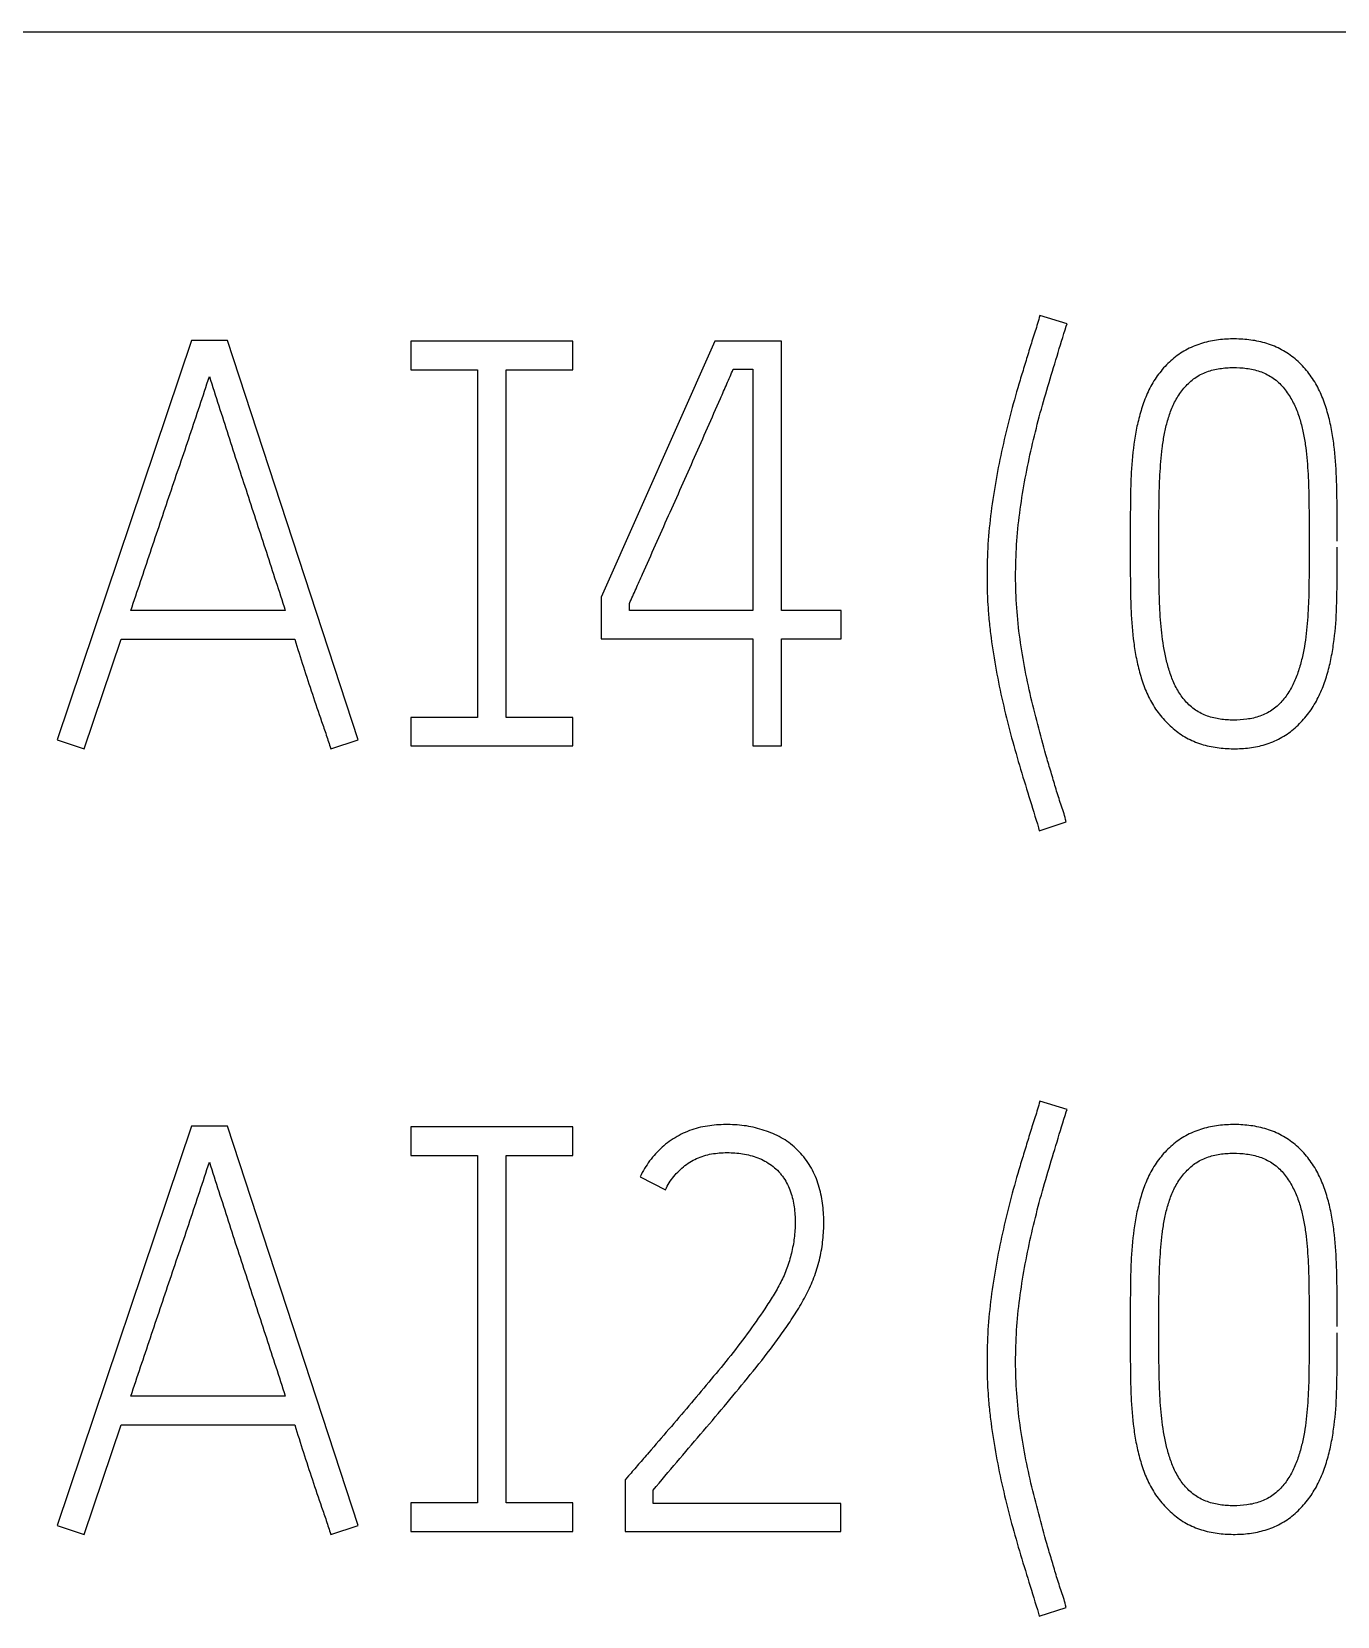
# Model space of a CAD drawing. Extents: x 0 to 420, y 0 to 297.
# Drawn here: x 102.65 to 108.14, y 217.13 to 223.79 of the extents above; entities that cross this region are included whole.
import ezdxf

# ---------------------------------------------------------------- set-up
doc = ezdxf.new("R2010")
doc.units = 0
doc.header["$LTSCALE"] = 23.1
doc.layers.add('10000_FRONT', color=7, linetype='CONTINUOUS')
doc.layers.add('10500_FRONT_LABELING', color=7, linetype='CONTINUOUS')

msp = doc.modelspace()

# ---------------------------------------------------------------- linework, layer by layer
at = {"layer": '10000_FRONT', "color": 7, "linetype": 'CONTINUOUS'}
msp.add_line((90.1961, 223.7894), (161.6961, 223.7894), dxfattribs=at)
at = {"layer": '10500_FRONT_LABELING', "color": 7, "linetype": 'CONTINUOUS'}
for p, q in [((106.8877, 222.5979), (106.8854, 222.5885)), ((107.0033, 222.5625), (106.8877, 222.5979)), ((106.9986, 222.5531), (107.0033, 222.5625)), ((103.3246, 222.4918), (102.7611, 220.8154)), ((103.4755, 222.4918), (103.3246, 222.4918)), ((104.0249, 220.8154), (103.4755, 222.4918)), ((104.2461, 222.4894), (104.2461, 222.3694)), ((104.9261, 222.4894), (104.2461, 222.4894)), ((104.9261, 222.3694), (104.9261, 222.4894)), ((105.5224, 222.4894), (105.0461, 221.4143)), ((105.803, 222.4894), (105.5224, 222.4894)), ((105.803, 221.3577), (105.803, 222.4894)), ((104.2461, 222.3694), (104.5261, 222.3694)), ((104.5261, 222.3694), (104.5261, 220.9094)), ((104.6461, 220.9094), (104.6461, 222.3694)), ((104.6461, 222.3694), (104.9261, 222.3694)), ((105.6002, 222.3715), (105.6827, 222.3715)), ((105.6827, 222.3715), (105.6827, 221.3577)), ((107.2674, 221.65), (107.2674, 221.6241)), ((107.3876, 221.6241), (107.3876, 221.65)), ((108.0195, 221.65), (108.0195, 221.6241)), ((105.0461, 221.4143), (105.0461, 221.2398)), ((105.164, 221.3577), (105.164, 221.3883)), ((103.7184, 221.3577), (103.07, 221.3577)), ((105.6827, 221.3577), (105.164, 221.3577)), ((106.0529, 221.3577), (105.803, 221.3577)), ((106.0529, 221.2398), (106.0529, 221.3577)), ((102.8743, 220.7777), (103.0299, 221.2374)), ((103.0299, 221.2374), (103.7585, 221.2374)), ((105.0461, 221.2398), (105.6827, 221.2398)), ((105.6827, 221.2398), (105.6827, 220.7894)), ((105.803, 220.7894), (105.803, 221.2398)), ((105.803, 221.2398), (106.0529, 221.2398)), ((104.2461, 220.9094), (104.2461, 220.7894)), ((104.5261, 220.9094), (104.2461, 220.9094)), ((104.9261, 220.9094), (104.6461, 220.9094)), ((104.9261, 220.7894), (104.9261, 220.9094)), ((102.7611, 220.8154), (102.8743, 220.7777)), ((103.9094, 220.7777), (104.0249, 220.8154)), ((104.2461, 220.7894), (104.9261, 220.7894)), ((105.6827, 220.7894), (105.803, 220.7894)), ((106.8854, 220.4334), (106.9986, 220.4711)), ((106.9986, 220.4711), (106.9962, 220.4806)), ((106.883, 220.4452), (106.8854, 220.4334)), ((106.8877, 219.2979), (106.8854, 219.2885)), ((107.0033, 219.2625), (106.8877, 219.2979)), ((106.9986, 219.2531), (107.0033, 219.2625)), ((103.3246, 219.1918), (102.7611, 217.5154)), ((103.4755, 219.1918), (103.3246, 219.1918)), ((104.0249, 217.5154), (103.4755, 219.1918)), ((104.2461, 219.1894), (104.2461, 219.0694)), ((104.9261, 219.1894), (104.2461, 219.1894)), ((104.9261, 219.0694), (104.9261, 219.1894)), ((104.2461, 219.0694), (104.5261, 219.0694)), ((104.5261, 219.0694), (104.5261, 217.6094)), ((104.6461, 217.6094), (104.6461, 219.0694)), ((104.6461, 219.0694), (104.9261, 219.0694)), ((105.2098, 218.9796), (105.3159, 218.9254)), ((107.2674, 218.3501), (107.2674, 218.3241)), ((107.3876, 218.3241), (107.3876, 218.3501)), ((108.0195, 218.3501), (108.0195, 218.3241)), ((103.7184, 218.0577), (103.07, 218.0577)), ((102.8743, 217.4777), (103.0299, 217.9374)), ((103.0299, 217.9374), (103.7585, 217.9374)), ((105.1602, 217.7229), (105.1461, 217.7064)), ((105.1461, 217.7064), (105.1461, 217.4894)), ((105.264, 217.6073), (105.264, 217.6639)), ((104.2461, 217.6094), (104.2461, 217.4894)), ((104.5261, 217.6094), (104.2461, 217.6094)), ((104.9261, 217.6094), (104.6461, 217.6094)), ((104.9261, 217.4894), (104.9261, 217.6094)), ((106.0515, 217.6073), (105.264, 217.6073)), ((106.0515, 217.4894), (106.0515, 217.6073)), ((102.7611, 217.5154), (102.8743, 217.4777)), ((103.9094, 217.4777), (104.0249, 217.5154)), ((104.2461, 217.4894), (104.9261, 217.4894)), ((105.1461, 217.4894), (106.0515, 217.4894)), ((106.883, 217.1452), (106.8854, 217.1334)), ((106.8854, 217.1334), (106.9986, 217.1711)), ((106.9986, 217.1711), (106.9962, 217.1806))]:
    msp.add_line(p, q, dxfattribs=at)
for points, knots in [([(106.8854, 222.5885), (106.8798, 222.5663), (106.8727, 222.5445), (106.8619, 222.5118), (106.8584, 222.5009), (106.8515, 222.4791), (106.8481, 222.4681), (106.8381, 222.4353), (106.8316, 222.4133), (106.8182, 222.3695), (106.8115, 222.3476), (106.7917, 222.2819), (106.7791, 222.2379), (106.7557, 222.1494), (106.7448, 222.1049), (106.7246, 222.0155), (106.7154, 221.9706), (106.699, 221.8803), (106.6917, 221.8351), (106.6794, 221.7446), (106.6745, 221.6994), (106.6681, 221.6086), (106.6664, 221.5632), (106.6659, 221.4722), (106.667, 221.4267), (106.6712, 221.3583), (106.673, 221.3354), (106.6775, 221.2897), (106.6801, 221.2668), (106.6891, 221.1984), (106.6965, 221.1531), (106.7129, 221.0629), (106.7221, 221.0181), (106.7425, 220.9289), (106.7535, 220.8845), (106.7768, 220.796), (106.7893, 220.7519), (106.8153, 220.6641), (106.8288, 220.6203), (106.8557, 220.5327), (106.8692, 220.4889), (106.883, 220.4452)], [0, 0, 0, 0, 0.03125, 0.03125, 0.046875, 0.046875, 0.0625, 0.0625, 0.09375, 0.09375, 0.125, 0.125, 0.1875, 0.1875, 0.25, 0.25, 0.3125, 0.3125, 0.375, 0.375, 0.4375, 0.4375, 0.5, 0.5, 0.5625, 0.5625, 0.59375, 0.59375, 0.625, 0.625, 0.6875, 0.6875, 0.75, 0.75, 0.8125, 0.8125, 0.875, 0.875, 0.9375, 0.9375, 1, 1, 1, 1]), ([(106.9962, 220.4806), (106.9908, 220.5021), (106.9837, 220.5232), (106.9729, 220.5547), (106.9694, 220.5653), (106.9626, 220.5864), (106.9594, 220.5971), (106.9498, 220.629), (106.9436, 220.6503), (106.931, 220.6928), (106.9246, 220.7141), (106.9061, 220.7781), (106.8944, 220.8209), (106.8718, 220.9068), (106.8609, 220.9499), (106.8406, 221.0364), (106.8314, 221.0799), (106.8153, 221.1671), (106.8082, 221.2108), (106.7968, 221.2983), (106.7926, 221.3422), (106.7872, 221.4302), (106.7861, 221.4743), (106.7867, 221.5627), (106.7884, 221.6071), (106.7948, 221.6959), (106.7997, 221.74), (106.8118, 221.8276), (106.8189, 221.8712), (106.835, 221.9579), (106.844, 222.001), (106.8638, 222.0868), (106.8744, 222.1296), (106.8971, 222.2148), (106.9094, 222.2572), (106.9346, 222.3418), (106.9474, 222.384), (106.9729, 222.4686), (106.9857, 222.5109), (106.9986, 222.5531)], [0, 0, 0, 0, 0.03125, 0.03125, 0.046875, 0.046875, 0.0625, 0.0625, 0.09375, 0.09375, 0.125, 0.125, 0.1875, 0.1875, 0.25, 0.25, 0.3125, 0.3125, 0.375, 0.375, 0.4375, 0.4375, 0.5, 0.5, 0.5625, 0.5625, 0.625, 0.625, 0.6875, 0.6875, 0.75, 0.75, 0.8125, 0.8125, 0.875, 0.875, 0.9375, 0.9375, 1, 1, 1, 1]), ([(108.1374, 221.65), (108.1374, 221.6949), (108.1371, 221.7396), (108.1361, 221.8292), (108.1356, 221.874), (108.1321, 221.9633), (108.1287, 222.0079), (108.1205, 222.0745), (108.1172, 222.0966), (108.1089, 222.1408), (108.1038, 222.1628), (108.0915, 222.2067), (108.0845, 222.2284), (108.0679, 222.2705), (108.0582, 222.2911), (108.041, 222.3207), (108.0348, 222.3304), (108.0218, 222.349), (108.0149, 222.358), (107.9933, 222.3841), (107.9775, 222.4003), (107.9512, 222.4223), (107.942, 222.4293), (107.9232, 222.4421), (107.9135, 222.448), (107.8836, 222.4642), (107.8627, 222.4728), (107.8299, 222.483), (107.8187, 222.4859), (107.7964, 222.4908), (107.7852, 222.4927), (107.7515, 222.4973), (107.7289, 222.4988), (107.6833, 222.499), (107.6603, 222.4977), (107.6153, 222.492), (107.5932, 222.4876), (107.5607, 222.478), (107.55, 222.4743), (107.5289, 222.4659), (107.5183, 222.4611), (107.4878, 222.4453), (107.4689, 222.4327), (107.4425, 222.4112), (107.434, 222.4036), (107.4176, 222.3875), (107.4098, 222.3791), (107.3877, 222.353), (107.3745, 222.3346), (107.3569, 222.3051), (107.3514, 222.295), (107.3414, 222.2745), (107.3368, 222.2641), (107.3241, 222.2326), (107.3169, 222.2112), (107.3042, 222.1678), (107.2988, 222.1458), (107.2897, 222.1012), (107.286, 222.0787), (107.2767, 222.0114), (107.273, 221.9663), (107.2701, 221.8986), (107.2695, 221.8761), (107.2687, 221.8309), (107.2684, 221.8083), (107.2676, 221.7405), (107.2674, 221.6953), (107.2674, 221.65)], [0, 0, 0, 0, 0.0625, 0.0625, 0.125, 0.125, 0.1875, 0.1875, 0.21875, 0.21875, 0.25, 0.25, 0.28125, 0.28125, 0.3125, 0.3125, 0.328125, 0.328125, 0.34375, 0.34375, 0.375, 0.375, 0.390625, 0.390625, 0.40625, 0.40625, 0.4375, 0.4375, 0.453125, 0.453125, 0.46875, 0.46875, 0.5, 0.5, 0.53125, 0.53125, 0.5625, 0.5625, 0.578125, 0.578125, 0.59375, 0.59375, 0.625, 0.625, 0.640625, 0.640625, 0.65625, 0.65625, 0.6875, 0.6875, 0.703125, 0.703125, 0.71875, 0.71875, 0.75, 0.75, 0.78125, 0.78125, 0.8125, 0.8125, 0.875, 0.875, 0.90625, 0.90625, 0.9375, 0.9375, 1, 1, 1, 1]), ([(107.3876, 221.65), (107.3876, 221.6872), (107.3878, 221.7243), (107.3886, 221.7985), (107.3891, 221.8357), (107.3908, 221.8913), (107.3915, 221.9098), (107.3935, 221.9469), (107.3948, 221.9654), (107.398, 222.0024), (107.3998, 222.0209), (107.4043, 222.0579), (107.407, 222.0763), (107.4138, 222.1127), (107.4179, 222.1307), (107.4275, 222.1663), (107.4331, 222.1838), (107.4432, 222.2096), (107.4469, 222.2181), (107.455, 222.235), (107.4595, 222.2433), (107.4741, 222.2676), (107.4851, 222.2828), (107.5038, 222.3039), (107.5104, 222.3107), (107.5244, 222.3234), (107.539, 222.3353), (107.555, 222.3451), (107.5718, 222.3538), (107.5806, 222.3576), (107.6072, 222.3673), (107.6254, 222.3716), (107.6534, 222.3758), (107.6629, 222.3769), (107.6817, 222.3782), (107.6911, 222.3786), (107.7193, 222.3787), (107.7379, 222.3777), (107.7658, 222.374), (107.775, 222.3723), (107.7935, 222.3681), (107.8027, 222.3655), (107.8296, 222.3563), (107.8466, 222.3483), (107.8706, 222.3328), (107.8782, 222.3271), (107.8925, 222.3148), (107.8992, 222.3082), (107.9117, 222.2941), (107.9175, 222.2866), (107.9286, 222.2712), (107.9339, 222.2634), (107.9486, 222.2393), (107.9571, 222.2226), (107.9716, 222.1879), (107.9777, 222.1699), (107.9882, 222.1337), (107.9925, 222.1156), (107.9996, 222.0789), (108.0024, 222.0605), (108.007, 222.0236), (108.0089, 222.0051), (108.0121, 221.9679), (108.0134, 221.9493), (108.0155, 221.912), (108.0162, 221.8933), (108.0179, 221.8372), (108.0184, 221.7998), (108.0193, 221.7249), (108.0195, 221.6875), (108.0195, 221.65)], [0, 0, 0, 0, 0.0625, 0.0625, 0.125, 0.125, 0.15625, 0.15625, 0.1875, 0.1875, 0.21875, 0.21875, 0.25, 0.25, 0.28125, 0.28125, 0.3125, 0.3125, 0.328125, 0.328125, 0.34375, 0.34375, 0.375, 0.375, 0.390625, 0.390625, 0.40625, 0.421875, 0.421875, 0.4375, 0.4375, 0.46875, 0.46875, 0.484375, 0.484375, 0.5, 0.5, 0.53125, 0.53125, 0.546875, 0.546875, 0.5625, 0.5625, 0.59375, 0.59375, 0.609375, 0.609375, 0.625, 0.625, 0.640625, 0.640625, 0.65625, 0.65625, 0.6875, 0.6875, 0.71875, 0.71875, 0.75, 0.75, 0.78125, 0.78125, 0.8125, 0.8125, 0.84375, 0.84375, 0.875, 0.875, 0.9375, 0.9375, 1, 1, 1, 1]), ([(103.07, 221.3577), (103.0973, 221.4397), (103.1247, 221.5216), (103.1797, 221.6855), (103.2072, 221.7675), (103.2627, 221.9312), (103.2908, 222.0129), (103.3322, 222.1358), (103.3459, 222.1768), (103.373, 222.2588), (103.3865, 222.2999), (103.4001, 222.3409)], [0, 0, 0, 0, 0.25, 0.25, 0.5, 0.5, 0.75, 0.75, 0.875, 0.875, 1, 1, 1, 1]), ([(103.4001, 222.3409), (103.4136, 222.3), (103.4265, 222.2589), (103.4527, 222.1769), (103.4658, 222.1359), (103.5054, 222.0129), (103.532, 221.931), (103.5855, 221.7673), (103.6124, 221.6855), (103.6659, 221.5217), (103.6923, 221.4397), (103.7184, 221.3577)], [0, 0, 0, 0, 0.125, 0.125, 0.25, 0.25, 0.5, 0.5, 0.75, 0.75, 1, 1, 1, 1]), ([(105.164, 221.3883), (105.1687, 221.3985), (105.1734, 221.4087), (105.1826, 221.4291), (105.1872, 221.4393), (105.201, 221.47), (105.2102, 221.4904), (105.2376, 221.5518), (105.2558, 221.5928), (105.2922, 221.6747), (105.3103, 221.7157), (105.3468, 221.7975), (105.3651, 221.8385), (105.4016, 221.9203), (105.4198, 221.9613), (105.4561, 222.0432), (105.4741, 222.0843), (105.5102, 222.1663), (105.5282, 222.2074), (105.5553, 222.2689), (105.5643, 222.2894), (105.5823, 222.3305), (105.5913, 222.351), (105.6002, 222.3715)], [0, 0, 0, 0, 0.03125, 0.03125, 0.0625, 0.0625, 0.125, 0.125, 0.25, 0.25, 0.375, 0.375, 0.5, 0.5, 0.625, 0.625, 0.75, 0.75, 0.875, 0.875, 0.9375, 0.9375, 1, 1, 1, 1]), ([(107.2674, 221.6241), (107.2674, 221.5794), (107.2676, 221.5348), (107.2684, 221.4678), (107.2686, 221.4455), (107.2695, 221.4009), (107.27, 221.3786), (107.2728, 221.3118), (107.2765, 221.2674), (107.2855, 221.2011), (107.289, 221.179), (107.2978, 221.135), (107.3031, 221.1131), (107.3156, 221.0694), (107.3227, 221.0479), (107.3393, 221.0059), (107.349, 220.9854), (107.3663, 220.956), (107.3726, 220.9464), (107.3859, 220.9279), (107.3929, 220.9191), (107.4076, 220.902), (107.4153, 220.8937), (107.4312, 220.8778), (107.4395, 220.8701), (107.4568, 220.8553), (107.4658, 220.8482), (107.4844, 220.8351), (107.494, 220.829), (107.5236, 220.8125), (107.5445, 220.8038), (107.5882, 220.7902), (107.6104, 220.7854), (107.6551, 220.7792), (107.6777, 220.7778), (107.7118, 220.7776), (107.7233, 220.7779), (107.7459, 220.7792), (107.7572, 220.7802), (107.7907, 220.7845), (107.8128, 220.789), (107.8453, 220.7988), (107.856, 220.8026), (107.8772, 220.8113), (107.8875, 220.8161), (107.9174, 220.8322), (107.936, 220.8451), (107.9621, 220.8671), (107.9706, 220.8749), (107.9866, 220.8909), (107.9942, 220.8993), (108.016, 220.9251), (108.0292, 220.9434), (108.0467, 220.9726), (108.0522, 220.9827), (108.0624, 221.003), (108.067, 221.0133), (108.08, 221.0445), (108.0874, 221.0657), (108.1003, 221.1088), (108.1058, 221.1307), (108.115, 221.175), (108.1187, 221.1974), (108.128, 221.2645), (108.1318, 221.3093), (108.1347, 221.3767), (108.1353, 221.3991), (108.1361, 221.4441), (108.1364, 221.4666), (108.1371, 221.5341), (108.1374, 221.5791), (108.1374, 221.6241)], [0, 0, 0, 0, 0.0625, 0.0625, 0.09375, 0.09375, 0.125, 0.125, 0.1875, 0.1875, 0.21875, 0.21875, 0.25, 0.25, 0.28125, 0.28125, 0.3125, 0.3125, 0.328125, 0.328125, 0.34375, 0.34375, 0.359375, 0.359375, 0.375, 0.375, 0.390625, 0.390625, 0.40625, 0.40625, 0.4375, 0.4375, 0.46875, 0.46875, 0.5, 0.5, 0.515625, 0.515625, 0.53125, 0.53125, 0.5625, 0.5625, 0.578125, 0.578125, 0.59375, 0.59375, 0.625, 0.625, 0.640625, 0.640625, 0.65625, 0.65625, 0.6875, 0.6875, 0.703125, 0.703125, 0.71875, 0.71875, 0.75, 0.75, 0.78125, 0.78125, 0.8125, 0.8125, 0.875, 0.875, 0.90625, 0.90625, 0.9375, 0.9375, 1, 1, 1, 1]), ([(108.0195, 221.6241), (108.0195, 221.5869), (108.0193, 221.5497), (108.0184, 221.4753), (108.0179, 221.4381), (108.0161, 221.3823), (108.0153, 221.3637), (108.013, 221.3266), (108.0115, 221.3081), (108.0061, 221.2524), (108.0013, 221.2154), (107.99, 221.1607), (107.9855, 221.1426), (107.9751, 221.1067), (107.9692, 221.089), (107.9553, 221.0547), (107.9472, 221.0381), (107.9327, 221.0141), (107.9275, 221.0063), (107.9164, 220.9911), (107.9106, 220.9838), (107.8982, 220.9698), (107.8917, 220.9632), (107.8777, 220.9507), (107.8702, 220.9449), (107.8469, 220.929), (107.8302, 220.9208), (107.8036, 220.9114), (107.7945, 220.9088), (107.7762, 220.9045), (107.7486, 220.8994), (107.7206, 220.8979), (107.6925, 220.8979), (107.683, 220.8982), (107.6644, 220.8995), (107.6551, 220.9005), (107.6275, 220.9045), (107.6094, 220.9087), (107.5828, 220.9181), (107.574, 220.9217), (107.5572, 220.9302), (107.5492, 220.9349), (107.5338, 220.9455), (107.5264, 220.9513), (107.5123, 220.9639), (107.5057, 220.9706), (107.4934, 220.9847), (107.4877, 220.992), (107.4768, 221.0072), (107.4717, 221.015), (107.4622, 221.0312), (107.4578, 221.0395), (107.4498, 221.0564), (107.4462, 221.065), (107.4361, 221.0911), (107.4306, 221.1088), (107.4207, 221.1447), (107.4164, 221.1629), (107.4055, 221.2178), (107.4008, 221.2545), (107.3955, 221.3098), (107.394, 221.3282), (107.3918, 221.3651), (107.391, 221.3836), (107.3892, 221.439), (107.3887, 221.476), (107.3878, 221.55), (107.3876, 221.5871), (107.3876, 221.6241)], [0, 0, 0, 0, 0.0625, 0.0625, 0.125, 0.125, 0.15625, 0.15625, 0.1875, 0.1875, 0.25, 0.25, 0.28125, 0.28125, 0.3125, 0.3125, 0.34375, 0.34375, 0.359375, 0.359375, 0.375, 0.375, 0.390625, 0.390625, 0.40625, 0.40625, 0.4375, 0.4375, 0.453125, 0.453125, 0.46875, 0.5, 0.5, 0.515625, 0.515625, 0.53125, 0.53125, 0.5625, 0.5625, 0.578125, 0.578125, 0.59375, 0.59375, 0.609375, 0.609375, 0.625, 0.625, 0.640625, 0.640625, 0.65625, 0.65625, 0.671875, 0.671875, 0.6875, 0.6875, 0.71875, 0.71875, 0.75, 0.75, 0.8125, 0.8125, 0.84375, 0.84375, 0.875, 0.875, 0.9375, 0.9375, 1, 1, 1, 1]), ([(103.7585, 221.2374), (103.7704, 221.1989), (103.7825, 221.1604), (103.8071, 221.0836), (103.8196, 221.0453), (103.8451, 220.9688), (103.8581, 220.9306), (103.8781, 220.8735), (103.8846, 220.8544), (103.8973, 220.8161), (103.9034, 220.7969), (103.9094, 220.7777)], [0, 0, 0, 0, 0.25, 0.25, 0.5, 0.5, 0.75, 0.75, 0.875, 0.875, 1, 1, 1, 1]), ([(106.8854, 219.2885), (106.8798, 219.2663), (106.8727, 219.2445), (106.8619, 219.2118), (106.8584, 219.2009), (106.8515, 219.1791), (106.8481, 219.1681), (106.8381, 219.1353), (106.8316, 219.1133), (106.8182, 219.0695), (106.8115, 219.0476), (106.7917, 218.9819), (106.7791, 218.9379), (106.7557, 218.8494), (106.7448, 218.8049), (106.7246, 218.7155), (106.7154, 218.6706), (106.699, 218.5803), (106.6917, 218.5351), (106.6794, 218.4446), (106.6745, 218.3994), (106.6681, 218.3086), (106.6664, 218.2632), (106.6659, 218.1722), (106.667, 218.1267), (106.6712, 218.0583), (106.673, 218.0354), (106.6775, 217.9897), (106.6801, 217.9668), (106.6891, 217.8984), (106.6965, 217.8531), (106.7129, 217.7629), (106.7221, 217.7181), (106.7425, 217.6289), (106.7535, 217.5845), (106.7768, 217.496), (106.7893, 217.4519), (106.8153, 217.3641), (106.8288, 217.3203), (106.8557, 217.2327), (106.8692, 217.1889), (106.883, 217.1452)], [0, 0, 0, 0, 0.03125, 0.03125, 0.046875, 0.046875, 0.0625, 0.0625, 0.09375, 0.09375, 0.125, 0.125, 0.1875, 0.1875, 0.25, 0.25, 0.3125, 0.3125, 0.375, 0.375, 0.4375, 0.4375, 0.5, 0.5, 0.5625, 0.5625, 0.59375, 0.59375, 0.625, 0.625, 0.6875, 0.6875, 0.75, 0.75, 0.8125, 0.8125, 0.875, 0.875, 0.9375, 0.9375, 1, 1, 1, 1]), ([(106.9962, 217.1806), (106.9908, 217.2021), (106.9837, 217.2232), (106.9729, 217.2547), (106.9694, 217.2653), (106.9626, 217.2864), (106.9594, 217.2971), (106.9498, 217.329), (106.9436, 217.3503), (106.931, 217.3928), (106.9246, 217.4141), (106.9061, 217.4781), (106.8944, 217.5209), (106.8718, 217.6068), (106.8609, 217.6499), (106.8406, 217.7364), (106.8314, 217.7799), (106.8153, 217.8671), (106.8082, 217.9108), (106.7968, 217.9983), (106.7926, 218.0422), (106.7872, 218.1302), (106.7861, 218.1743), (106.7867, 218.2627), (106.7884, 218.3071), (106.7948, 218.3959), (106.7997, 218.44), (106.8118, 218.5276), (106.8189, 218.5712), (106.835, 218.6579), (106.844, 218.701), (106.8638, 218.7868), (106.8744, 218.8296), (106.8971, 218.9148), (106.9094, 218.9572), (106.9346, 219.0418), (106.9474, 219.084), (106.9729, 219.1686), (106.9857, 219.2109), (106.9986, 219.2531)], [0, 0, 0, 0, 0.03125, 0.03125, 0.046875, 0.046875, 0.0625, 0.0625, 0.09375, 0.09375, 0.125, 0.125, 0.1875, 0.1875, 0.25, 0.25, 0.3125, 0.3125, 0.375, 0.375, 0.4375, 0.4375, 0.5, 0.5, 0.5625, 0.5625, 0.625, 0.625, 0.6875, 0.6875, 0.75, 0.75, 0.8125, 0.8125, 0.875, 0.875, 0.9375, 0.9375, 1, 1, 1, 1]), ([(105.264, 217.6639), (105.297, 217.703), (105.3301, 217.7421), (105.3963, 217.8201), (105.4295, 217.8591), (105.4959, 217.937), (105.529, 217.976), (105.5948, 218.0544), (105.6274, 218.0939), (105.692, 218.1732), (105.7239, 218.2132), (105.7702, 218.2744), (105.7854, 218.295), (105.8153, 218.3366), (105.8299, 218.3576), (105.8583, 218.4004), (105.8721, 218.4222), (105.898, 218.4665), (105.9101, 218.4891), (105.9261, 218.5238), (105.9312, 218.5355), (105.9406, 218.5592), (105.945, 218.5712), (105.957, 218.6078), (105.9634, 218.633), (105.9732, 218.6834), (105.9766, 218.7087), (105.9806, 218.7595), (105.9813, 218.7851), (105.9793, 218.8364), (105.9765, 218.8623), (105.9676, 218.913), (105.9615, 218.938), (105.9483, 218.9745), (105.9431, 218.9865), (105.9317, 219.0097), (105.9255, 219.021), (105.9118, 219.0426), (105.9043, 219.053), (105.888, 219.0728), (105.8793, 219.0824), (105.861, 219.1009), (105.8514, 219.1097), (105.8312, 219.1255), (105.8206, 219.1326), (105.7986, 219.1456), (105.7872, 219.1515), (105.7637, 219.1623), (105.7516, 219.1671), (105.7151, 219.1799), (105.6904, 219.1868), (105.6525, 219.1936), (105.6397, 219.1952), (105.6139, 219.1976), (105.6009, 219.1983), (105.5621, 219.1993), (105.5364, 219.1984), (105.498, 219.194), (105.4853, 219.192), (105.4599, 219.1868), (105.4472, 219.1836), (105.4101, 219.172), (105.3866, 219.1617), (105.353, 219.1424), (105.342, 219.1353), (105.321, 219.1201), (105.3009, 219.1039), (105.2826, 219.0859), (105.2652, 219.0668), (105.2569, 219.0568), (105.2337, 219.0255), (105.2205, 219.0033), (105.2098, 218.9796)], [0, 0, 0, 0, 0.0625, 0.0625, 0.125, 0.125, 0.1875, 0.1875, 0.25, 0.25, 0.3125, 0.3125, 0.34375, 0.34375, 0.375, 0.375, 0.40625, 0.40625, 0.4375, 0.4375, 0.453125, 0.453125, 0.46875, 0.46875, 0.5, 0.5, 0.53125, 0.53125, 0.5625, 0.5625, 0.59375, 0.59375, 0.625, 0.625, 0.640625, 0.640625, 0.65625, 0.65625, 0.671875, 0.671875, 0.6875, 0.6875, 0.703125, 0.703125, 0.71875, 0.71875, 0.734375, 0.734375, 0.75, 0.75, 0.78125, 0.78125, 0.796875, 0.796875, 0.8125, 0.8125, 0.84375, 0.84375, 0.859375, 0.859375, 0.875, 0.875, 0.90625, 0.90625, 0.921875, 0.921875, 0.9375, 0.953125, 0.953125, 0.96875, 0.96875, 1, 1, 1, 1]), ([(108.1374, 218.3501), (108.1374, 218.3949), (108.1371, 218.4396), (108.1361, 218.5292), (108.1356, 218.574), (108.1321, 218.6633), (108.1287, 218.7079), (108.1205, 218.7745), (108.1172, 218.7966), (108.1089, 218.8408), (108.1038, 218.8628), (108.0915, 218.9067), (108.0845, 218.9284), (108.0679, 218.9705), (108.0582, 218.9911), (108.041, 219.0207), (108.0348, 219.0304), (108.0218, 219.049), (108.0149, 219.058), (107.9933, 219.0841), (107.9775, 219.1003), (107.9512, 219.1223), (107.942, 219.1293), (107.9232, 219.1421), (107.9135, 219.148), (107.8836, 219.1642), (107.8627, 219.1728), (107.8299, 219.183), (107.8187, 219.1859), (107.7964, 219.1908), (107.7852, 219.1927), (107.7515, 219.1973), (107.7289, 219.1988), (107.6833, 219.199), (107.6603, 219.1977), (107.6153, 219.192), (107.5932, 219.1876), (107.5607, 219.178), (107.55, 219.1743), (107.5289, 219.1659), (107.5183, 219.1611), (107.4878, 219.1453), (107.4689, 219.1327), (107.4425, 219.1112), (107.434, 219.1036), (107.4176, 219.0875), (107.4098, 219.0791), (107.3877, 219.053), (107.3745, 219.0346), (107.3569, 219.0051), (107.3514, 218.995), (107.3414, 218.9745), (107.3368, 218.9641), (107.3241, 218.9326), (107.3169, 218.9112), (107.3042, 218.8678), (107.2988, 218.8458), (107.2897, 218.8012), (107.286, 218.7787), (107.2767, 218.7114), (107.273, 218.6663), (107.2701, 218.5986), (107.2695, 218.5761), (107.2687, 218.5309), (107.2684, 218.5083), (107.2676, 218.4405), (107.2674, 218.3953), (107.2674, 218.3501)], [0, 0, 0, 0, 0.0625, 0.0625, 0.125, 0.125, 0.1875, 0.1875, 0.21875, 0.21875, 0.25, 0.25, 0.28125, 0.28125, 0.3125, 0.3125, 0.328125, 0.328125, 0.34375, 0.34375, 0.375, 0.375, 0.390625, 0.390625, 0.40625, 0.40625, 0.4375, 0.4375, 0.453125, 0.453125, 0.46875, 0.46875, 0.5, 0.5, 0.53125, 0.53125, 0.5625, 0.5625, 0.578125, 0.578125, 0.59375, 0.59375, 0.625, 0.625, 0.640625, 0.640625, 0.65625, 0.65625, 0.6875, 0.6875, 0.703125, 0.703125, 0.71875, 0.71875, 0.75, 0.75, 0.78125, 0.78125, 0.8125, 0.8125, 0.875, 0.875, 0.90625, 0.90625, 0.9375, 0.9375, 1, 1, 1, 1]), ([(105.3159, 218.9254), (105.3251, 218.9454), (105.3368, 218.9638), (105.3573, 218.9893), (105.3648, 218.9974), (105.3805, 219.0128), (105.3971, 219.0271), (105.4152, 219.0393), (105.4341, 219.0503), (105.444, 219.0553), (105.4744, 219.068), (105.4955, 219.0735), (105.528, 219.0785), (105.5391, 219.0796), (105.5609, 219.0809), (105.5718, 219.0811), (105.6044, 219.0806), (105.6261, 219.0787), (105.6585, 219.0727), (105.6693, 219.0702), (105.6904, 219.0641), (105.7007, 219.0605), (105.7209, 219.0521), (105.7308, 219.0473), (105.7499, 219.0361), (105.7589, 219.0299), (105.7759, 219.0162), (105.7839, 219.0088), (105.795, 218.9968), (105.7986, 218.9927), (105.8054, 218.9841), (105.8087, 218.9796), (105.818, 218.966), (105.8235, 218.9565), (105.8333, 218.937), (105.8376, 218.9269), (105.8485, 218.8956), (105.8531, 218.8743), (105.8577, 218.8421), (105.8588, 218.8312), (105.8603, 218.8094), (105.8606, 218.7984), (105.8604, 218.7656), (105.859, 218.7439), (105.8536, 218.7009), (105.8495, 218.6796), (105.842, 218.6479), (105.8392, 218.6374), (105.8331, 218.6164), (105.8297, 218.6059), (105.8185, 218.5753), (105.8096, 218.5556), (105.7898, 218.5173), (105.779, 218.4986), (105.7565, 218.4618), (105.7448, 218.4436), (105.7089, 218.3895), (105.684, 218.3541), (105.6327, 218.2845), (105.6064, 218.2503), (105.5525, 218.1828), (105.5249, 218.1497), (105.4695, 218.0834), (105.4417, 218.0504), (105.3858, 217.9845), (105.3578, 217.9517), (105.3016, 217.8861), (105.2733, 217.8535), (105.2309, 217.8045), (105.2168, 217.7882), (105.1885, 217.7555), (105.1743, 217.7393), (105.1602, 217.7229)], [0, 0, 0, 0, 0.03125, 0.03125, 0.046875, 0.046875, 0.0625, 0.078125, 0.078125, 0.09375, 0.09375, 0.125, 0.125, 0.140625, 0.140625, 0.15625, 0.15625, 0.1875, 0.1875, 0.203125, 0.203125, 0.21875, 0.21875, 0.234375, 0.234375, 0.25, 0.25, 0.265625, 0.265625, 0.273438, 0.273438, 0.28125, 0.28125, 0.296875, 0.296875, 0.3125, 0.3125, 0.34375, 0.34375, 0.359375, 0.359375, 0.375, 0.375, 0.40625, 0.40625, 0.4375, 0.4375, 0.453125, 0.453125, 0.46875, 0.46875, 0.5, 0.5, 0.53125, 0.53125, 0.5625, 0.5625, 0.625, 0.625, 0.6875, 0.6875, 0.75, 0.75, 0.8125, 0.8125, 0.875, 0.875, 0.9375, 0.9375, 0.96875, 0.96875, 1, 1, 1, 1]), ([(107.3876, 218.3501), (107.3876, 218.3872), (107.3878, 218.4243), (107.3886, 218.4985), (107.3891, 218.5357), (107.3908, 218.5913), (107.3915, 218.6098), (107.3935, 218.6469), (107.3948, 218.6654), (107.398, 218.7024), (107.3998, 218.7209), (107.4043, 218.7579), (107.407, 218.7763), (107.4138, 218.8127), (107.4179, 218.8307), (107.4275, 218.8663), (107.4331, 218.8838), (107.4432, 218.9096), (107.4469, 218.9181), (107.455, 218.935), (107.4595, 218.9433), (107.4741, 218.9676), (107.4851, 218.9828), (107.5038, 219.0039), (107.5104, 219.0107), (107.5244, 219.0234), (107.539, 219.0353), (107.555, 219.0451), (107.5718, 219.0538), (107.5806, 219.0576), (107.6072, 219.0673), (107.6254, 219.0716), (107.6534, 219.0758), (107.6629, 219.0769), (107.6817, 219.0782), (107.6911, 219.0786), (107.7193, 219.0787), (107.7379, 219.0777), (107.7658, 219.074), (107.775, 219.0723), (107.7935, 219.0681), (107.8027, 219.0655), (107.8296, 219.0563), (107.8466, 219.0483), (107.8706, 219.0328), (107.8782, 219.0271), (107.8925, 219.0148), (107.8992, 219.0082), (107.9117, 218.9941), (107.9175, 218.9866), (107.9286, 218.9712), (107.9339, 218.9634), (107.9486, 218.9393), (107.9571, 218.9226), (107.9716, 218.8879), (107.9777, 218.8699), (107.9882, 218.8337), (107.9925, 218.8156), (107.9996, 218.7789), (108.0024, 218.7605), (108.007, 218.7236), (108.0089, 218.7051), (108.0121, 218.6679), (108.0134, 218.6493), (108.0155, 218.612), (108.0162, 218.5933), (108.0179, 218.5372), (108.0184, 218.4998), (108.0193, 218.4249), (108.0195, 218.3875), (108.0195, 218.3501)], [0, 0, 0, 0, 0.0625, 0.0625, 0.125, 0.125, 0.15625, 0.15625, 0.1875, 0.1875, 0.21875, 0.21875, 0.25, 0.25, 0.28125, 0.28125, 0.3125, 0.3125, 0.328125, 0.328125, 0.34375, 0.34375, 0.375, 0.375, 0.390625, 0.390625, 0.40625, 0.421875, 0.421875, 0.4375, 0.4375, 0.46875, 0.46875, 0.484375, 0.484375, 0.5, 0.5, 0.53125, 0.53125, 0.546875, 0.546875, 0.5625, 0.5625, 0.59375, 0.59375, 0.609375, 0.609375, 0.625, 0.625, 0.640625, 0.640625, 0.65625, 0.65625, 0.6875, 0.6875, 0.71875, 0.71875, 0.75, 0.75, 0.78125, 0.78125, 0.8125, 0.8125, 0.84375, 0.84375, 0.875, 0.875, 0.9375, 0.9375, 1, 1, 1, 1]), ([(103.07, 218.0577), (103.0973, 218.1397), (103.1247, 218.2216), (103.1797, 218.3855), (103.2072, 218.4675), (103.2627, 218.6312), (103.2908, 218.7129), (103.3322, 218.8358), (103.3459, 218.8768), (103.373, 218.9588), (103.3865, 218.9999), (103.4001, 219.0409)], [0, 0, 0, 0, 0.25, 0.25, 0.5, 0.5, 0.75, 0.75, 0.875, 0.875, 1, 1, 1, 1]), ([(103.4001, 219.0409), (103.4136, 219), (103.4265, 218.9589), (103.4527, 218.8769), (103.4658, 218.8359), (103.5054, 218.7129), (103.532, 218.631), (103.5855, 218.4673), (103.6124, 218.3855), (103.6659, 218.2217), (103.6923, 218.1397), (103.7184, 218.0577)], [0, 0, 0, 0, 0.125, 0.125, 0.25, 0.25, 0.5, 0.5, 0.75, 0.75, 1, 1, 1, 1]), ([(107.2674, 218.3241), (107.2674, 218.2794), (107.2676, 218.2348), (107.2684, 218.1678), (107.2686, 218.1455), (107.2695, 218.1009), (107.27, 218.0786), (107.2728, 218.0118), (107.2765, 217.9674), (107.2855, 217.9011), (107.289, 217.879), (107.2978, 217.835), (107.3031, 217.8131), (107.3156, 217.7694), (107.3227, 217.7479), (107.3393, 217.7059), (107.349, 217.6854), (107.3663, 217.656), (107.3726, 217.6464), (107.3859, 217.6279), (107.3929, 217.6191), (107.4076, 217.602), (107.4153, 217.5937), (107.4312, 217.5778), (107.4395, 217.5701), (107.4568, 217.5553), (107.4658, 217.5482), (107.4844, 217.5351), (107.494, 217.529), (107.5236, 217.5125), (107.5445, 217.5038), (107.5882, 217.4902), (107.6104, 217.4854), (107.6551, 217.4792), (107.6777, 217.4778), (107.7118, 217.4776), (107.7233, 217.4779), (107.7459, 217.4792), (107.7572, 217.4802), (107.7907, 217.4845), (107.8128, 217.489), (107.8453, 217.4988), (107.856, 217.5026), (107.8772, 217.5113), (107.8875, 217.5161), (107.9174, 217.5322), (107.936, 217.5451), (107.9621, 217.5671), (107.9706, 217.5749), (107.9866, 217.5909), (107.9942, 217.5993), (108.016, 217.6251), (108.0292, 217.6434), (108.0467, 217.6726), (108.0522, 217.6827), (108.0624, 217.703), (108.067, 217.7133), (108.08, 217.7445), (108.0874, 217.7657), (108.1003, 217.8088), (108.1058, 217.8307), (108.115, 217.875), (108.1187, 217.8974), (108.128, 217.9645), (108.1318, 218.0093), (108.1347, 218.0767), (108.1353, 218.0991), (108.1361, 218.1441), (108.1364, 218.1666), (108.1371, 218.2341), (108.1374, 218.2791), (108.1374, 218.3241)], [0, 0, 0, 0, 0.0625, 0.0625, 0.09375, 0.09375, 0.125, 0.125, 0.1875, 0.1875, 0.21875, 0.21875, 0.25, 0.25, 0.28125, 0.28125, 0.3125, 0.3125, 0.328125, 0.328125, 0.34375, 0.34375, 0.359375, 0.359375, 0.375, 0.375, 0.390625, 0.390625, 0.40625, 0.40625, 0.4375, 0.4375, 0.46875, 0.46875, 0.5, 0.5, 0.515625, 0.515625, 0.53125, 0.53125, 0.5625, 0.5625, 0.578125, 0.578125, 0.59375, 0.59375, 0.625, 0.625, 0.640625, 0.640625, 0.65625, 0.65625, 0.6875, 0.6875, 0.703125, 0.703125, 0.71875, 0.71875, 0.75, 0.75, 0.78125, 0.78125, 0.8125, 0.8125, 0.875, 0.875, 0.90625, 0.90625, 0.9375, 0.9375, 1, 1, 1, 1]), ([(108.0195, 218.3241), (108.0195, 218.2869), (108.0193, 218.2497), (108.0184, 218.1753), (108.0179, 218.1381), (108.0161, 218.0823), (108.0153, 218.0637), (108.013, 218.0266), (108.0115, 218.0081), (108.0061, 217.9524), (108.0013, 217.9154), (107.99, 217.8607), (107.9855, 217.8426), (107.9751, 217.8067), (107.9692, 217.789), (107.9553, 217.7547), (107.9472, 217.7381), (107.9327, 217.7141), (107.9275, 217.7063), (107.9164, 217.6911), (107.9106, 217.6838), (107.8982, 217.6698), (107.8917, 217.6632), (107.8777, 217.6507), (107.8702, 217.6449), (107.8469, 217.629), (107.8302, 217.6208), (107.8036, 217.6114), (107.7945, 217.6088), (107.7762, 217.6045), (107.7486, 217.5994), (107.7206, 217.5979), (107.6925, 217.5979), (107.683, 217.5982), (107.6644, 217.5995), (107.6551, 217.6005), (107.6275, 217.6045), (107.6094, 217.6087), (107.5828, 217.6181), (107.574, 217.6217), (107.5572, 217.6302), (107.5492, 217.6349), (107.5338, 217.6455), (107.5264, 217.6513), (107.5123, 217.6639), (107.5057, 217.6706), (107.4934, 217.6847), (107.4877, 217.692), (107.4768, 217.7072), (107.4717, 217.715), (107.4622, 217.7312), (107.4578, 217.7395), (107.4498, 217.7564), (107.4462, 217.765), (107.4361, 217.7911), (107.4306, 217.8088), (107.4207, 217.8447), (107.4164, 217.8629), (107.4055, 217.9178), (107.4008, 217.9545), (107.3955, 218.0098), (107.394, 218.0282), (107.3918, 218.0651), (107.391, 218.0836), (107.3892, 218.139), (107.3887, 218.176), (107.3878, 218.25), (107.3876, 218.2871), (107.3876, 218.3241)], [0, 0, 0, 0, 0.0625, 0.0625, 0.125, 0.125, 0.15625, 0.15625, 0.1875, 0.1875, 0.25, 0.25, 0.28125, 0.28125, 0.3125, 0.3125, 0.34375, 0.34375, 0.359375, 0.359375, 0.375, 0.375, 0.390625, 0.390625, 0.40625, 0.40625, 0.4375, 0.4375, 0.453125, 0.453125, 0.46875, 0.5, 0.5, 0.515625, 0.515625, 0.53125, 0.53125, 0.5625, 0.5625, 0.578125, 0.578125, 0.59375, 0.59375, 0.609375, 0.609375, 0.625, 0.625, 0.640625, 0.640625, 0.65625, 0.65625, 0.671875, 0.671875, 0.6875, 0.6875, 0.71875, 0.71875, 0.75, 0.75, 0.8125, 0.8125, 0.84375, 0.84375, 0.875, 0.875, 0.9375, 0.9375, 1, 1, 1, 1]), ([(103.7585, 217.9374), (103.7704, 217.8989), (103.7825, 217.8604), (103.8071, 217.7836), (103.8196, 217.7453), (103.8451, 217.6688), (103.8581, 217.6306), (103.8781, 217.5735), (103.8846, 217.5544), (103.8973, 217.5161), (103.9034, 217.4969), (103.9094, 217.4777)], [0, 0, 0, 0, 0.25, 0.25, 0.5, 0.5, 0.75, 0.75, 0.875, 0.875, 1, 1, 1, 1])]:
    msp.add_open_spline(points, degree=3, knots=knots, dxfattribs=at)

doc.saveas('drawing.dxf')
